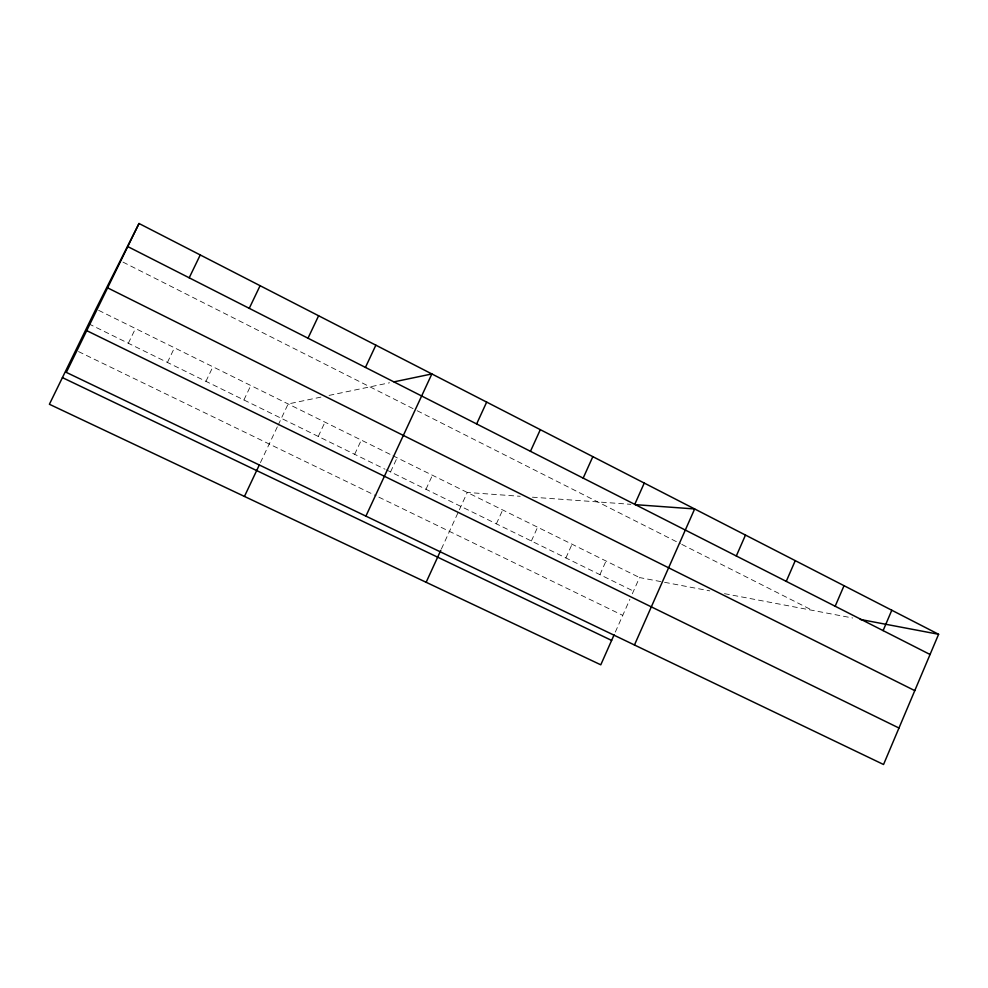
<?xml version="1.0" encoding="UTF-8"?>
<svg xmlns="http://www.w3.org/2000/svg" width="988" height="988" viewBox="0 0 988 988"><rect width="100%" height="100%" fill="white"/><g stroke="black" fill="none" stroke-linecap="round" stroke-linejoin="round"><path stroke-width="0.74" stroke-dasharray="4.94 3.71" d="M615.326 632.073L629.924 599.21M632.308 593.813L639.532 577.56L709.767 590.873M599.926 574.646L606.027 560.999M565.889 557.948L572.052 544.215M531.371 541.004L537.608 527.197M496.371 523.838L502.694 509.956M441.377 549.032L467.287 492.456L520.207 496.297M425.964 489.295L432.435 475.24M390.556 471.918L397.114 457.79M354.667 454.307L361.299 440.092M318.26 436.449L324.978 422.148M260.437 462.606L277.517 426.446M278.159 425.087L288.15 403.956L321.68 396.954M243.913 399.967L250.791 385.505M205.936 381.331L212.902 366.783M167.417 362.435L174.468 347.801M128.341 343.256L135.48 328.535M329.053 395.41L389.544 382.788M532.396 497.186L630.85 504.325M724.476 593.665L852.681 617.994M78.521 351.592L376.082 495.815M378.861 497.162L622.749 615.363M88.698 323.805L385.036 469.214M386.419 469.88L633.506 591.12M98.652 310.343L391.606 455.073M392.977 455.752L639.532 577.56M122.981 262.104L415.837 410.032M417.183 410.724L680.423 543.696M681.794 544.376L812.383 610.349"/><path stroke-width="1.48" d="M938.6 634.284L883.544 764.502L66.332 372.39L139.024 223.498L938.6 634.284L860.239 619.427M883.099 630.616L891.794 610.238M835.169 606.249L844.024 585.699M786.25 581.376L795.254 560.641M736.307 555.985L745.483 535.076M614.091 634.852L600.79 664.813L49.4 404.265L95.922 308.997L139.024 223.498M634.457 644.991L694.65 508.956L635.198 504.646M634.765 504.349L644.262 483.07M583.167 478.118L592.837 456.654M530.457 451.318L540.312 429.669M426.149 582.29L440.759 550.378M476.636 423.951L486.664 402.104M365.906 516.131L431.867 373.946L393.977 381.862M365.437 367.413L375.86 345.17M307.997 338.205L318.618 315.765M244.456 496.433L259.177 465.262M249.26 308.342L260.091 285.693M189.202 277.813L200.243 254.953M62.417 377.614L611.621 640.422M86.709 330.634L898.969 728.02M107.606 287.854L914.777 690.624M127.761 246.568L930.054 654.488"/></g></svg>
